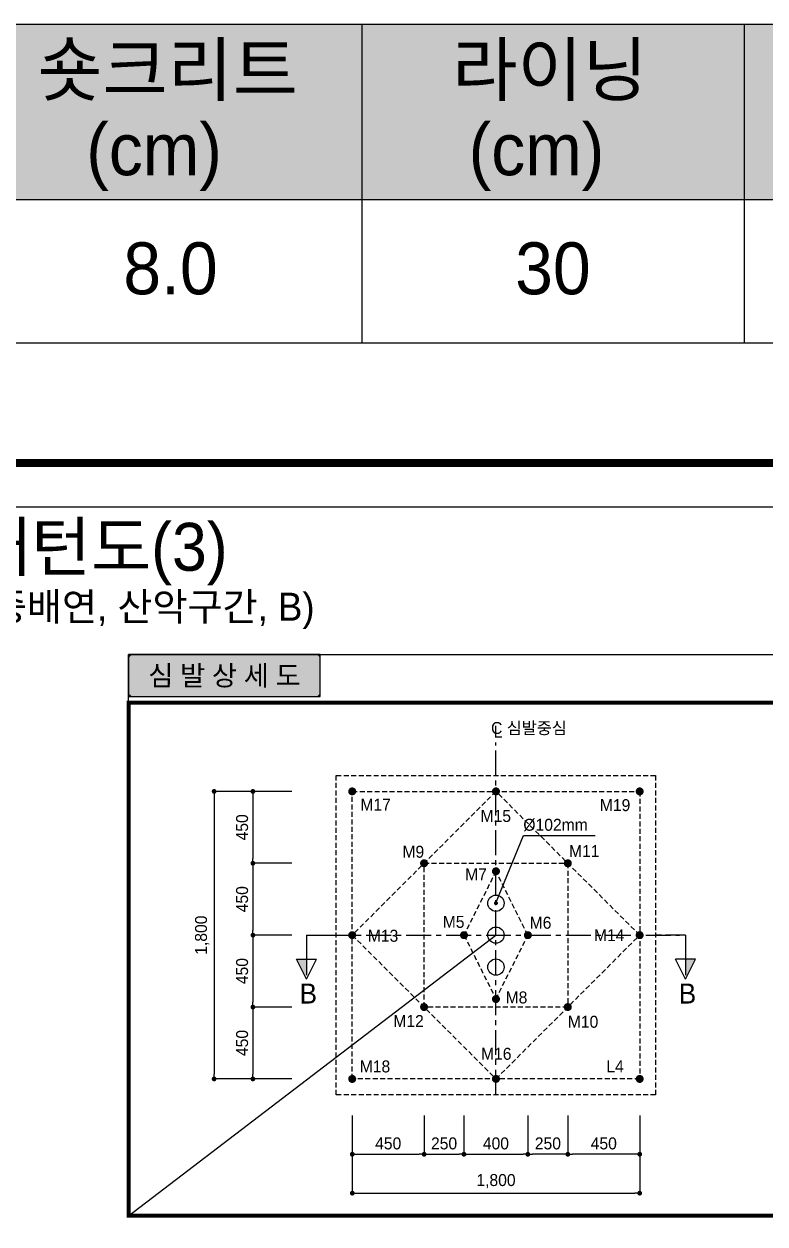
# Model space of a CAD drawing. Extents: x -689 to 317106, y 182884 to 219577.
# Drawn here: x 127816 to 137096, y 202056 to 217080 of the extents above; entities that cross this region are included whole.
import ezdxf
from ezdxf.enums import TextEntityAlignment as Align

# ---------------------------------------------------------------- set-up
doc = ezdxf.new("R2010")
doc.units = 0
doc.header["$LTSCALE"] = 500
doc.header["$MEASUREMENT"] = 0
for name, pattern in [('A-CENTR01', [2, 1.25, -0.25, 0.25, -0.25]), ('A-HIDDN01', [0.375, 0.25, -0.125]), ('HIDDEN', [0.375, 0.25, -0.125])]:
    doc.linetypes.add(name, pattern=pattern)
doc.layers.get('DEFPOINTS').update_dxf_attribs({"color": 55})
doc.layers.add('0-21', color=21, linetype='Continuous', plot=False)
doc.layers.add('0-250line', color=250, linetype='Continuous', lineweight=9, true_color=0x333333)
doc.layers.add('0-251', color=7, linetype='Continuous', true_color=0x6e6e6e)
for name, color, linetype in [('0-255', 52, 'Continuous'), ('A-DIM01', 1, 'Continuous'), ('A-SYM01', 2, 'Continuous'), ('A-TEXT02', 6, 'Continuous'), ('A-TEXT03', 7, 'Continuous'), ('CS-CNTL', 1, 'A-CENTR01'), ('CS-TABL-LIN2', 1, 'Continuous'), ('CS-TABL-TEX1', 3, 'Continuous'), ('CS-TABL-TEX3', 7, 'Continuous'), ('CS-TEXT', 7, 'Continuous'), ('CUT-BOD-LIN', 6, 'HIDDEN'), ('CX-BORD-LIN1', 7, 'Continuous'), ('CX-ICON-HA-253', 253, 'Continuous'), ('CZ-TABL-LIN1', 4, 'Continuous'), ('CZ-TEX0', 7, 'Continuous'), ('CZ-TEX1', 7, 'Continuous'), ('CZ-TEX2', 7, 'Continuous'), ('CZ-TEX3', 7, 'Continuous'), ('뇌관연결1', 2, 'Continuous'), ('발파공(심발)', 4, 'Continuous'), ('치수선', 242, 'Continuous')]:
    doc.layers.add(name, color=color, linetype=linetype)
doc.styles.get("Standard").update_dxf_attribs({"font": ''})
doc.styles.add('STYLE1', font='')
doc.styles.add('TB_BTXT', font='')
doc.styles.add('TB_TEXT', font='')
doc.styles.add('굴림체', font='')
doc.styles.add('돋움체', font='')
doc.styles.add('맑은고딕(굵게)', font='malgunbd.ttf')
doc.styles.get('Standard').set_extended_font_data('Dotum')
doc.styles.get('STYLE1').set_extended_font_data('Dotum')
doc.styles.get('TB_BTXT').set_extended_font_data('Dotum')
doc.styles.get('TB_TEXT').set_extended_font_data('Dotum')
doc.styles.get('굴림체').set_extended_font_data('Dotum')
doc.styles.get('돋움체').set_extended_font_data('Dotum')
doc.dimstyles.new('D_50', dxfattribs={"dimscale": 50, "dimtxt": 3, "dimasz": 1.2, "dimexe": 0, "dimexo": 0, "dimgap": 1.2, "dimtad": 1, "dimdec": 0, "dimrnd": 0.0005, "dimdsep": 46, "dimlunit": 6, "dimtxsty": '돋움체', "dimblk": 'DOT', "dimcen": 0.09, "dimclrd": 1, "dimclre": 1, "dimclrt": 1, "dimaunit": 1, "dimadec": 0, "dimazin": 0, "dimtfac": 1, "dimtdec": 0, "dimtix": 1, "dimtmove": 2, "dimatfit": 0, "dimfxl": 1, "dimtvp": 2, "dimtolj": 1, "dimtzin": 0, "dimlwd": -1, "dimlwe": -1, "dimarcsym": 0})

# ---------------------------------------------------------------- blocks, each defined once
blk = doc.blocks.new('_Dot')
at = {"color": 0, "linetype": 'ByBlock', "lineweight": -2}
blk.add_line((-0.5, 0), (-1, 0), dxfattribs=at)
at = {"color": 0, "linetype": 'ByBlock', "const_width": 0.5}
blk.add_lwpolyline([(-0.25, 0, 1), (0.25, 0, 1)], format="xyb", close=True, dxfattribs=at)
blk = doc.blocks.new('*D644')
at = {"layer": 'DEFPOINTS', "color": 0, "ltscale": 10, "transparency": 16777216}
for p in [(131927, 202929), (135527, 202929), (135527, 202442)]:
    blk.add_point(p, dxfattribs=at)
at = {"layer": '치수선', "color": 1, "ltscale": 10, "transparency": 16777216}
for p, q in [((131927, 202929), (131927, 202442)), ((135527, 202929), (135527, 202442)), ((131987, 202442), (135467, 202442))]:
    blk.add_line(p, q, dxfattribs=at)
at = {"layer": '치수선', "color": 1, "ltscale": 10, "transparency": 16777216, "xscale": 60, "yscale": 60, "zscale": 60, "rotation": 180}
blk.add_blockref('_Dot', (131927, 202442), dxfattribs=at)
at = {"layer": '치수선', "color": 1, "ltscale": 10, "transparency": 16777216, "xscale": 60, "yscale": 60, "zscale": 60}
blk.add_blockref('_Dot', (135527, 202442), dxfattribs=at)
at = {"layer": '치수선', "color": 1, "ltscale": 10, "transparency": 16777216, "insert": (133727, 202592), "char_height": 150, "attachment_point": 5, "style": '돋움체'}
blk.add_mtext('\\A1;1,800', dxfattribs=at)
blk = doc.blocks.new('*D645')
at = {"layer": 'DEFPOINTS', "color": 0, "ltscale": 10, "transparency": 16777216}
for p in [(131927, 203415), (132827, 203415), (132827, 202929)]:
    blk.add_point(p, dxfattribs=at)
at = {"layer": '치수선', "color": 1, "ltscale": 10, "transparency": 16777216}
for p, q in [((131927, 203415), (131927, 202929)), ((132827, 203415), (132827, 202929)), ((131987, 202929), (132767, 202929))]:
    blk.add_line(p, q, dxfattribs=at)
at = {"layer": '치수선', "color": 1, "ltscale": 10, "transparency": 16777216, "xscale": 60, "yscale": 60, "zscale": 60, "rotation": 180}
blk.add_blockref('_Dot', (131927, 202929), dxfattribs=at)
at = {"layer": '치수선', "color": 1, "ltscale": 10, "transparency": 16777216, "xscale": 60, "yscale": 60, "zscale": 60}
blk.add_blockref('_Dot', (132827, 202929), dxfattribs=at)
at = {"layer": '치수선', "color": 1, "ltscale": 10, "transparency": 16777216, "insert": (132377, 203064), "char_height": 150, "attachment_point": 5, "style": '돋움체'}
blk.add_mtext('\\A1;450', dxfattribs=at)
blk = doc.blocks.new('*D646')
at = {"layer": 'DEFPOINTS', "color": 0, "ltscale": 10, "transparency": 16777216}
for p in [(132827, 203415), (133326, 203415), (133326, 202929)]:
    blk.add_point(p, dxfattribs=at)
at = {"layer": '치수선', "color": 1, "ltscale": 10, "transparency": 16777216}
for p, q in [((132827, 203415), (132827, 202929)), ((133326, 203415), (133326, 202929)), ((132887, 202929), (133266, 202929))]:
    blk.add_line(p, q, dxfattribs=at)
at = {"layer": '치수선', "color": 1, "ltscale": 10, "transparency": 16777216, "xscale": 60, "yscale": 60, "zscale": 60, "rotation": 180}
blk.add_blockref('_Dot', (132827, 202929), dxfattribs=at)
at = {"layer": '치수선', "color": 1, "ltscale": 10, "transparency": 16777216, "xscale": 60, "yscale": 60, "zscale": 60}
blk.add_blockref('_Dot', (133326, 202929), dxfattribs=at)
at = {"layer": '치수선', "color": 1, "ltscale": 10, "transparency": 16777216, "insert": (133077, 203064), "char_height": 150, "attachment_point": 5, "style": '돋움체'}
blk.add_mtext('\\A1;250', dxfattribs=at)
blk = doc.blocks.new('*D647')
at = {"layer": 'DEFPOINTS', "color": 0, "ltscale": 10, "transparency": 16777216}
for p in [(134627, 203415), (135527, 203415), (134627, 202929)]:
    blk.add_point(p, dxfattribs=at)
at = {"layer": '치수선', "color": 1, "ltscale": 10, "transparency": 16777216}
for p, q in [((134627, 203415), (134627, 202929)), ((135527, 203415), (135527, 202929)), ((135467, 202929), (134687, 202929))]:
    blk.add_line(p, q, dxfattribs=at)
at = {"layer": '치수선', "color": 1, "ltscale": 10, "transparency": 16777216, "xscale": 60, "yscale": 60, "zscale": 60}
for p, rotation in [((134627, 202929), 180.0000000000296), ((135527, 202929), 2.965627743378718e-11)]:
    blk.add_blockref('_Dot', p, dxfattribs=dict(at, rotation=rotation))
at = {"layer": '치수선', "color": 1, "ltscale": 10, "transparency": 16777216, "insert": (135077, 203064), "char_height": 150, "attachment_point": 5, "style": '돋움체'}
blk.add_mtext('\\A1;450', dxfattribs=at)
blk = doc.blocks.new('*D648')
at = {"layer": 'DEFPOINTS', "color": 0, "ltscale": 10, "transparency": 16777216}
for p in [(134126, 203415), (134627, 203415), (134126, 202929)]:
    blk.add_point(p, dxfattribs=at)
at = {"layer": '치수선', "color": 1, "ltscale": 10, "transparency": 16777216}
for p, q in [((134126, 203415), (134126, 202929)), ((134627, 203415), (134627, 202929)), ((134567, 202929), (134186, 202929))]:
    blk.add_line(p, q, dxfattribs=at)
at = {"layer": '치수선', "color": 1, "ltscale": 10, "transparency": 16777216, "xscale": 60, "yscale": 60, "zscale": 60}
for p, rotation in [((134126, 202929), 180.0000000000533), ((134627, 202929), 5.331735053459852e-11)]:
    blk.add_blockref('_Dot', p, dxfattribs=dict(at, rotation=rotation))
at = {"layer": '치수선', "color": 1, "ltscale": 10, "transparency": 16777216, "insert": (134377, 203064), "char_height": 150, "attachment_point": 5, "style": '돋움체'}
blk.add_mtext('\\A1;250', dxfattribs=at)
blk = doc.blocks.new('*D649')
at = {"layer": 'DEFPOINTS', "color": 0, "ltscale": 10, "transparency": 16777216}
for p in [(133326, 203415), (134126, 203415), (134126, 202929)]:
    blk.add_point(p, dxfattribs=at)
at = {"layer": '치수선', "color": 1, "ltscale": 10, "transparency": 16777216}
for p, q in [((133326, 203415), (133326, 202929)), ((134126, 203415), (134126, 202929)), ((133386, 202929), (134066, 202929))]:
    blk.add_line(p, q, dxfattribs=at)
at = {"layer": '치수선', "color": 1, "ltscale": 10, "transparency": 16777216, "xscale": 60, "yscale": 60, "zscale": 60, "rotation": 180}
blk.add_blockref('_Dot', (133326, 202929), dxfattribs=at)
at = {"layer": '치수선', "color": 1, "ltscale": 10, "transparency": 16777216, "xscale": 60, "yscale": 60, "zscale": 60}
blk.add_blockref('_Dot', (134126, 202929), dxfattribs=at)
at = {"layer": '치수선', "color": 1, "ltscale": 10, "transparency": 16777216, "insert": (133726, 203064), "char_height": 150, "attachment_point": 5, "style": '돋움체'}
blk.add_mtext('\\A1;400', dxfattribs=at)
blk = doc.blocks.new('*D650')
at = {"layer": 'DEFPOINTS', "color": 0, "ltscale": 10, "transparency": 16777216}
for p in [(130683, 207472), (130197, 203872), (130683, 203872, 0)]:
    blk.add_point(p, dxfattribs=at)
at = {"layer": '치수선', "color": 1, "ltscale": 10, "transparency": 16777216}
for p, q in [((130683, 207472), (130197, 207472)), ((130197, 207412), (130197, 203932)), ((130683, 203872), (130197, 203872))]:
    blk.add_line(p, q, dxfattribs=at)
at = {"layer": '치수선', "color": 1, "ltscale": 10, "transparency": 16777216, "xscale": 60, "yscale": 60, "zscale": 60}
for p, rotation in [((130197, 207472), 90), ((130197, 203872), 270)]:
    blk.add_blockref('_Dot', p, dxfattribs=dict(at, rotation=rotation))
at = {"layer": '치수선', "color": 1, "ltscale": 10, "transparency": 16777216, "insert": (130047, 205672), "char_height": 150, "attachment_point": 5, "rotation": 90, "style": '돋움체'}
blk.add_mtext('\\A1;1,800', dxfattribs=at)
blk = doc.blocks.new('*D651')
at = {"layer": 'DEFPOINTS', "color": 0, "ltscale": 10, "transparency": 16777216}
for p in [(131170, 204772), (130683, 203872), (131170, 203872)]:
    blk.add_point(p, dxfattribs=at)
at = {"layer": '치수선', "color": 1, "ltscale": 10, "transparency": 16777216}
for p, q in [((131170, 204772), (130683, 204772)), ((130683, 204712), (130683, 203932)), ((131170, 203872), (130683, 203872))]:
    blk.add_line(p, q, dxfattribs=at)
at = {"layer": '치수선', "color": 1, "ltscale": 10, "transparency": 16777216, "xscale": 60, "yscale": 60, "zscale": 60}
for p, rotation in [((130683, 204772), 90), ((130683, 203872), 270)]:
    blk.add_blockref('_Dot', p, dxfattribs=dict(at, rotation=rotation))
at = {"layer": '치수선', "color": 1, "ltscale": 10, "transparency": 16777216, "insert": (130548, 204322), "char_height": 150, "attachment_point": 5, "rotation": 90, "style": '돋움체'}
blk.add_mtext('\\A1;450', dxfattribs=at)
blk = doc.blocks.new('*D652')
at = {"layer": 'DEFPOINTS', "color": 0, "ltscale": 10, "transparency": 16777216}
for p in [(131170, 205672), (130683, 204772), (131170, 204772)]:
    blk.add_point(p, dxfattribs=at)
at = {"layer": '치수선', "color": 1, "ltscale": 10, "transparency": 16777216}
for p, q in [((131170, 205672), (130683, 205672)), ((130683, 205612), (130683, 204832)), ((131170, 204772), (130683, 204772))]:
    blk.add_line(p, q, dxfattribs=at)
at = {"layer": '치수선', "color": 1, "ltscale": 10, "transparency": 16777216, "xscale": 60, "yscale": 60, "zscale": 60}
for p, rotation in [((130683, 205672), 90), ((130683, 204772), 270)]:
    blk.add_blockref('_Dot', p, dxfattribs=dict(at, rotation=rotation))
at = {"layer": '치수선', "color": 1, "ltscale": 10, "transparency": 16777216, "insert": (130548, 205222), "char_height": 150, "attachment_point": 5, "rotation": 90, "style": '돋움체'}
blk.add_mtext('\\A1;450', dxfattribs=at)
blk = doc.blocks.new('*D653')
at = {"layer": 'DEFPOINTS', "color": 0, "ltscale": 10, "transparency": 16777216}
for p in [(131170, 206572), (130683, 205672), (131170, 205672)]:
    blk.add_point(p, dxfattribs=at)
at = {"layer": '치수선', "color": 1, "ltscale": 10, "transparency": 16777216}
for p, q in [((131170, 206572), (130683, 206572)), ((130683, 206512), (130683, 205732)), ((131170, 205672), (130683, 205672))]:
    blk.add_line(p, q, dxfattribs=at)
at = {"layer": '치수선', "color": 1, "ltscale": 10, "transparency": 16777216, "xscale": 60, "yscale": 60, "zscale": 60}
for p, rotation in [((130683, 206572), 90), ((130683, 205672), 270)]:
    blk.add_blockref('_Dot', p, dxfattribs=dict(at, rotation=rotation))
at = {"layer": '치수선', "color": 1, "ltscale": 10, "transparency": 16777216, "insert": (130548, 206122), "char_height": 150, "attachment_point": 5, "rotation": 90, "style": '돋움체'}
blk.add_mtext('\\A1;450', dxfattribs=at)
blk = doc.blocks.new('*D654')
at = {"layer": 'DEFPOINTS', "color": 0, "ltscale": 10, "transparency": 16777216}
for p in [(131170, 207472), (130683, 206572), (131170, 206572)]:
    blk.add_point(p, dxfattribs=at)
at = {"layer": '치수선', "color": 1, "ltscale": 10, "transparency": 16777216}
for p, q in [((131170, 207472), (130683, 207472)), ((130683, 207412), (130683, 206632)), ((131170, 206572), (130683, 206572))]:
    blk.add_line(p, q, dxfattribs=at)
at = {"layer": '치수선', "color": 1, "ltscale": 10, "transparency": 16777216, "xscale": 60, "yscale": 60, "zscale": 60}
for p, rotation in [((130683, 207472), 90), ((130683, 206572), 270)]:
    blk.add_blockref('_Dot', p, dxfattribs=dict(at, rotation=rotation))
at = {"layer": '치수선', "color": 1, "ltscale": 10, "transparency": 16777216, "insert": (130548, 207022), "char_height": 150, "attachment_point": 5, "rotation": 90, "style": '돋움체'}
blk.add_mtext('\\A1;450', dxfattribs=at)
blk = doc.blocks.new('ssb')
at = {"color": 4, "const_width": 50, "flags": 128}
blk.add_lwpolyline([(0, -25, 1), (0, 25, 1)], format="xyb", close=True, dxfattribs=at)
blk = doc.blocks.new('A$C0F813D77')
at = {"layer": 'A-DIM01'}
for p, q in [((6, 9.98), (6, 4.98)), ((11, 7.48), (6, 9.98)), ((0, 7.48), (10, 7.48)), ((0, 7.48), (0, 2.48)), ((11, 7.48), (6, 4.98)), ((0, 1.43), (0, 0))]:
    blk.add_line(p, q, dxfattribs=at)
blk.add_solid([(6, 7.48), (6, 9.98), (11, 7.48)], dxfattribs=at)
blk = doc.blocks.new('CXBLKA1')
at = {"layer": 'CX-BORD-LIN1', "color": 7, "const_width": 2}
blk.add_lwpolyline([(821, 20), (25, 20), (25, 574), (821, 574)], close=True, dxfattribs=at)
at = {"layer": 'CZ-TEX0', "color": 7, "style": 'TB_BTXT'}
blk.add_attdef('UD_TITLE', text='', height=10, dxfattribs=at).set_placement((423, 553), align=Align.MIDDLE_CENTER)
at = {"layer": 'CZ-TEX1', "color": 7, "style": 'TB_BTXT'}
blk.add_attdef('PI_CNAME', text='', height=5, dxfattribs=at).set_placement((40, 552), align=Align.BOTTOM_LEFT)
blk.add_attdef('UD_SUBTITLE', text='', height=7, dxfattribs=at).set_placement((423, 538), align=Align.MIDDLE_CENTER)
at = {"layer": 'CZ-TEX2', "color": 7}
for tag, height, style, p in [('UD_CDNAME', 4, 'TB_BTXT', (42, 544)), ('DA_STDNAME', 3, 'TB_TEXT', (783.49, 13.5))]:
    blk.add_attdef(tag, text='', height=height, dxfattribs=dict(at, style=style)).set_placement(p, align=Align.BOTTOM_LEFT)
at = {"layer": 'CZ-TEX2', "color": 7, "style": 'TB_TEXT'}
for tag, height, p in [('DC_RDATE4', 3.5, (353, 52.5)), ('DC_RAPP4', 3.5, (501.56, 52.5)), ('DC_RCHK4', 3.5, (542.36, 52.5)), ('DC_RDGN4', 3.5, (582.36, 52.5)), ('PI_TITLE', 4.5, (243, 50)), ('DC_RNUM4', 3, (320, 52)), ('UD_CDIST', 4.5, (676, 50)), ('FI_NAME', 4.5, (780, 51)), ('DC_RNUM3', 3, (320, 45)), ('DC_RDATE3', 3.5, (353, 45.4)), ('DC_RAPP3', 3.5, (501.56, 45.4)), ('DC_RCHK3', 3.5, (542.36, 45.4)), ('DC_RDGN3', 3.5, (582.36, 45.4)), ('DI_TITLE', 4.5, (780, 44)), ('PI_CDNAME', 4.5, (243, 38)), ('DC_RNUM2', 3, (320, 38)), ('DC_RDATE2', 3.5, (353, 38.5)), ('DC_RAPP2', 3.5, (501.56, 38.5)), ('DC_RCHK2', 3.5, (542.36, 38.5)), ('DC_RDGN2', 3.5, (582.36, 38.5)), ('DA_HSCALE', 4.5, (658.5, 38)), ('DA_VSCALE', 4.5, (693, 38)), ('DI_SUBTITLE', 3.5, (780, 37)), ('DC_RDATE1', 3.5, (353, 31.5)), ('DC_RAPP1', 3.5, (501.56, 31.5)), ('DC_RCHK1', 3.5, (542.36, 31.5)), ('DC_RDGN1', 3.5, (582.36, 31.5)), ('DC_RNUM1', 3, (320, 31)), ('PA_CCLASS', 4.5, (204, 26.5)), ('PI_STAGE', 4.5, (283, 26.5)), ('DI_DRWNO', 4.5, (676, 26.5)), ('DA_PAGENO', 4.5, (780, 26.5))]:
    blk.add_attdef(tag, text='', height=height, dxfattribs=at).set_placement(p, align=Align.MIDDLE_CENTER)
for tag, p in [('DC_RDES4', (377, 52.5)), ('DC_RDES3', (377, 45.4)), ('DC_RDES2', (377, 38.5)), ('DC_RDES1', (377.03, 31.5))]:
    blk.add_attdef(tag, text='', height=3.5, dxfattribs=at).set_placement(p, align=Align.MIDDLE_LEFT)
at = {"layer": 'CZ-TEX3', "color": 7, "style": 'TB_TEXT', "flags": 1}
for tag, p in [('PI_CCODE', (31, 16)), ('PA_DSDATE', (47, 16)), ('PA_CSDATE', (81, 16)), ('PA_CEDATE', (98, 16)), ('PA_CFDATE', (114, 16)), ('EI_PERSON', (158, 16)), ('CI_CATEG', (189, 16)), ('CI_ROLE', (204, 16)), ('CI_ONAME', (216, 16)), ('CI_ADDR', (232, 16)), ('CI_TEL', (246, 16)), ('CI_FAX', (257, 16)), ('CI_HPADDR', (270, 16)), ('CI_CODE', (287, 16)), ('CI_DEPT', (300, 16)), ('CI_PERSON', (312, 16)), ('CI_EMAIL', (329, 16)), ('CI_PROLE', (342, 16)), ('DI_MANCODE', (357, 16)), ('DI_CATEG', (377, 16)), ('DI_PCLASS', (407, 16)), ('DI_MMCLASS', (424, 16)), ('DI_MSCLASS', (443, 16)), ('DI_ECLASS', (462, 16)), ('DC_ONAME', (493, 16)), ('DC_NNAME', (510, 16)), ('FI_CODE', (529, 16)), ('FI_CLASS', (545, 16)), ('FI_ICODE1', (563, 16)), ('FI_ICODE2', (581, 16)), ('PI_ID', (24, 16)), ('PA_DEDATE', (64, 16)), ('EI_ENAME', (132, 16)), ('EI_DEPT', (146, 16)), ('EI_EMAIL', (174, 16)), ('DI_LDATE', (392, 16)), ('DI_FNAME', (478, 16)), ('------------', (597, 16))]:
    blk.add_attdef(tag, p, '', height=2, dxfattribs=at)

msp = doc.modelspace()

# ---------------------------------------------------------------- hatches: boundary and pattern name
at = {"layer": '0-250line'}
h = msp.add_hatch(color=256, dxfattribs=at)
edge = h.paths.add_edge_path()
edge.add_line((131526.58188, 208922.76852), (131526.58188, 209135.3556))
edge.add_arc((131477.63049, 209135.35559), 48.95139, 0.000000429, 90.000000429)
edge.add_line((131477.63049, 209184.30698), (129175.53327, 209184.30698))
edge.add_arc((129175.53327, 209135.3556), 48.95139, 89.999999937, 179.999999937)
edge.add_line((129126.58188, 209135.3556), (129126.58188, 208710.18145))
edge.add_arc((129175.53327, 208710.18145), 48.95139, 179.999999879, 269.999999879)
edge.add_line((129175.53327, 208661.23006), (131477.63049, 208661.23006))
edge.add_arc((131477.63049, 208710.18145), 48.95139, 269.999999755, 359.999999755)
edge.add_line((131526.58188, 208710.18145), (131526.58188, 208922.76852))

# ---------------------------------------------------------------- linework, layer by layer
at = {"layer": '0-21'}
msp.add_lwpolyline([(131526.58188, 209184.30698), (129126.58188, 209184.30698), (129126.58188, 208661.23006), (131526.58188, 208661.23006), (131526.58188, 209184.30698)], close=True, dxfattribs=at)
at = {"layer": '0-250line', "lineweight": 0}
msp.add_lwpolyline([(131526.58188, 208922.76852), (131526.58188, 209135.3556, 0.4142135624), (131477.63049, 209184.30698), (129175.53327, 209184.30698, 0.4142135624), (129126.58188, 209135.3556), (129126.58188, 208710.18145, 0.4142135624), (129175.53327, 208661.23006), (131477.63049, 208661.23006, 0.4142135624), (131526.58188, 208710.18145)], format="xyb", close=True, dxfattribs=at)
at = {"layer": '0-251', "const_width": 50}
msp.add_lwpolyline([(129126.58188, 208584.30698), (138326.58188, 208584.30698), (138326.58188, 202159.87073), (129126.58188, 202159.87073)], close=True, dxfattribs=at)
at = {"layer": 'A-SYM01', "color": 1, "const_width": 25}
msp.add_lwpolyline([(133714.23135, 206072.57717, 1), (133739.23135, 206072.57717, 1)], format="xyb", close=True, dxfattribs=at)
at = {"layer": 'CS-CNTL', "linetype": 'A-CENTR01', "ltscale": 0.5}
for p, q in [((133726.5819, 203672.08886), (133726.5819, 208084.14719)), ((131602.49669, 205672.08886), (136026.58188, 205672.08886))]:
    msp.add_line(p, q, dxfattribs=at)
at = {"layer": 'CS-TABL-LIN2'}
for p, q in [((132045.77783, 217079.83562), (132045.77783, 213084.30698)), ((136834.61702, 217079.83562), (136834.61702, 213084.30698))]:
    msp.add_line(p, q, dxfattribs=at)
at = {"layer": 'CUT-BOD-LIN', "ltscale": 0.5}
for p, q in [((131726.58188, 207672.08886), (135726.58188, 207672.08886)), ((131726.58188, 203672.08886), (131726.58188, 207672.08886)), ((135726.58188, 207672.08886), (135726.58188, 203672.08886)), ((135726.58188, 203672.08886), (131726.58188, 203672.08886))]:
    msp.add_line(p, q, dxfattribs=at)
at = {"layer": 'CX-ICON-HA-253'}
msp.add_solid([(108101.58188, 217079.83562), (141623.45621, 217079.83562), (108101.58188, 214882.81653), (141623.45621, 214882.81653)], dxfattribs=at)
at = {"layer": 'CZ-TABL-LIN1'}
msp.add_line((108101.58188, 214882.81653), (141623.45621, 214882.81653), dxfattribs=at)
msp.add_lwpolyline([(141623.45621, 213084.30698), (108101.58188, 213084.30698), (108101.58188, 217079.83562), (141623.45621, 217079.83562), (141623.45621, 213084.30698)], dxfattribs=at)
at = {"layer": 'DEFPOINTS'}
for p, q in [((129126.58188, 208584.30698), (147526.58188, 208584.30698)), ((129126.58188, 202159.87073), (133726.58188, 205672.08886))]:
    msp.add_line(p, q, dxfattribs=at)
for points in [[(109476.58188, 211034.30698), (147526.58188, 211034.30698), (147526.58188, 186134.30698), (109476.58188, 186134.30698)], [(129126.58188, 209184.30698), (147526.58188, 209184.30698), (147526.58188, 202159.87073), (129126.58188, 202159.87073)]]:
    msp.add_lwpolyline(points, close=True, dxfattribs=at)
at = {"layer": '뇌관연결1', "linetype": 'A-HIDDN01', "ltscale": 0.5}
for points in [[(133726.58188, 207472.08886), (131926.58188, 205672.08886), (133726.58188, 203872.08886), (135526.58188, 205672.08886), (133726.58188, 207472.08886)], [(133726.58188, 206472.08886), (133326.58188, 205672.08886), (133726.58188, 204872.08886), (134126.58188, 205672.08886), (133726.58188, 206472.08886)]]:
    msp.add_lwpolyline(points, dxfattribs=at)
for points in [[(131926.58188, 207472.08886), (135526.58188, 207472.08886), (135526.58188, 203872.08886), (131926.58188, 203872.08886)], [(134626.58188, 204772.08886), (132826.58188, 204772.08886), (132826.58188, 206572.08886), (134626.58188, 206572.08886)]]:
    msp.add_lwpolyline(points, close=True, dxfattribs=at)
at = {"layer": '발파공(심발)', "color": 1}
for centre in [(133726.58188, 206072.08886), (133726.58188, 205672.08886), (133726.58188, 205272.08886)]:
    msp.add_circle(centre, 102, dxfattribs=at)
at = {"layer": '치수선'}
msp.add_lwpolyline([(133730.38999, 206084.52976), (134072.86562, 206921.66897), (134969.51466, 206921.66897)], dxfattribs=at)

# ---------------------------------------------------------------- block references
ref = msp.add_blockref('CXBLKA1', (106855.64711, 182884.30698), dxfattribs=dict(xscale=50, yscale=50, zscale=50))
ref.add_attrib('UD_TITLE', '발파패턴도(3)', dxfattribs={"layer": 'CZ-TEX0', "height": 600, "style": 'TB_BTXT'}).set_placement((128005.64711, 210534.30698), align=Align.MIDDLE_CENTER)
ref.add_attrib('UD_SUBTITLE', '(본선2차로, 집중배연, 산악구간, B)', dxfattribs={"layer": 'CZ-TEX1', "height": 350, "style": 'TB_BTXT'}).set_placement((128005.64711, 209784.30698), align=Align.MIDDLE_CENTER)
at = {"layer": 'A-TEXT02', "color": 0, "yscale": 50, "zscale": 50}
for p, xscale, rotation in [((131726.58187, 205672.08886), -50, 90), ((135726.58189, 205672.08886), 50, 270)]:
    msp.add_blockref('A$C0F813D77', p, dxfattribs=dict(at, xscale=xscale, rotation=rotation))
at = {"layer": '발파공(심발)', "xscale": -1}
for p in [(131926.58188, 207472.08886), (133726.5819, 207472.08884, 0), (135526.58188, 207472.08886), (132826.58188, 206572.08886), (134626.58188, 206572.08886), (133726.5819, 206472.08883, 0), (131926.58188, 205672.08886), (133326.58188, 205672.08886), (134126.58188, 205672.08886), (135526.58188, 205672.08886), (132826.58188, 204772.08886), (133726.5819, 204872.08883, 0), (134626.58188, 204772.08886), (131926.58188, 203872.08886), (133726.5819, 203872.08884, 0), (135526.58188, 203872.08886)]:
    msp.add_blockref('ssb', p, dxfattribs=at)

# ---------------------------------------------------------------- texts
at = {"layer": '0-255', "color": 7, "true_color": 0xffffff, "style": '맑은고딕(굵게)'}
msp.add_text('심 발 상 세 도', height=250, rotation=359.97820732, dxfattribs=at).set_placement((130326.58188, 208922.76852), align=Align.MIDDLE_CENTER)
at = {"layer": 'A-TEXT03', "style": '돋움체'}
for p in [(131377.07627, 204941.17198), (136125.24666, 204941.17198)]:
    msp.add_text('B', height=250, dxfattribs=at).set_placement(p, align=Align.MIDDLE)
at = {"layer": 'CS-TABL-TEX1', "style": '굴림체'}
for s, p in [('숏크리트', (129615.12398, 216517.22507)), ('라이닝', (134403.96317, 216517.22507)), ('(cm)', (129445.54843, 215431.00376)), ('(cm)', (134234.38762, 215431.00376))]:
    msp.add_text(s, height=650, dxfattribs=at).set_placement(p, align=Align.MIDDLE)
at = {"layer": 'CS-TABL-TEX3', "style": '굴림체'}
for s, p in [('8.0', (129651.3174, 214020.79045)), ('30', (134440.15659, 214020.79045))]:
    msp.add_text(s, height=650, dxfattribs=at).set_placement(p, align=Align.MIDDLE_CENTER)
at = {"layer": 'CS-TEXT'}
for s, p in [('C 심발중심', (133664.98147, 208190.56111, 0)), ('L', (133698.0635, 208144.39382, 0))]:
    msp.add_text(s, height=150, dxfattribs=at).set_placement(p)
at = {"layer": 'CZ-TEX2', "style": 'STYLE1'}
for s, p in [('M17', (132219.29077, 207231.32436)), ('M19', (135218.34638, 207225.00046)), ('M15', (133724.39539, 207089.18528, 0)), ('M9', (132691.65965, 206641.1829)), ('M11', (134831.92881, 206649.50799)), ('M7', (133476.22084, 206357.88894, 0)), ('M5', (133196.43519, 205763.84385)), ('M6', (134284.6869, 205752.58949)), ('M13', (132312.49101, 205589.36533)), ('M14', (135144.64348, 205597.06965)), ('M8', (133983.88145, 204817.50789, 0)), ('M12', (132631.9299, 204521.78062)), ('M10', (134817.27068, 204512.71071)), ('M16', (133730.57181, 204112.10445, 0)), ('M18', (132211.81634, 203953.23069)), ('L4', (135218.34638, 203955.00046))]:
    msp.add_text(s, height=150, dxfattribs=at).set_placement(p, align=Align.CENTER)
msp.add_text('Ø102mm', height=150, dxfattribs=at).set_placement((134069.5056, 206979.11552))

# ---------------------------------------------------------------- dimensions: what is measured, and where the dimension line sits
at = {"layer": '치수선', "ltscale": 10}
for p1, p2, distance, text, picture, middle in [((130683.33464, 207471.99049, 0), (130683.33464, 203872.08886), -486.66869, '1,800', '*D650', (130047.11371, 205672.03967, 0)), ((131169.91522, 207472.08886), (131169.91522, 206572.08886), -486.66869, '450', '*D654', (130548.14476, 207022.08886)), ((131169.91522, 206572.08886), (131169.91522, 205672.08886), -486.66869, '450', '*D653', (130548.14476, 206122.08886)), ((131169.91522, 205672.08886), (131169.91522, 204772.08886), -486.66869, '450', '*D652', (130548.14476, 205222.08886)), ((131169.91522, 204772.08886), (131169.91522, 203872.08886), -486.66869, '450', '*D651', (130548.14476, 204322.08886)), ((131926.58188, 203415.32267), (132826.58188, 203415.32267), -486.66869, '450', '*D645', (132376.58188, 203063.75574)), ((132826.58188, 203415.32267), (133326.48236, 203415.32267), -486.66869, '250', '*D646', (133076.53212, 203063.75574)), ((133326.48236, 203415.32267), (134126.48236, 203415.32267), -486.66869, '400', '*D649', (133726.48236, 203063.75574)), ((134626.58188, 203415.32267), (134126.48236, 203415.32267), 486.66869, '250', '*D648', (134376.53212, 203063.75574)), ((135526.58188, 203415.32267), (134626.58188, 203415.32267), 486.66869, '450', '*D647', (135076.58188, 203063.75574)), ((131926.58188, 202928.65398), (135526.58188, 202928.65398), -486.66869, '1,800', '*D644', (133726.58188, 202591.53752))]:
    dim = msp.add_aligned_dim(p1=p1, p2=p2, distance=distance, text=text, dimstyle='D_50', dxfattribs=at)
    dim.commit()
    dim.dimension.update_dxf_attribs({"geometry": picture, "text_midpoint": middle})

doc.saveas('drawing.dxf')
